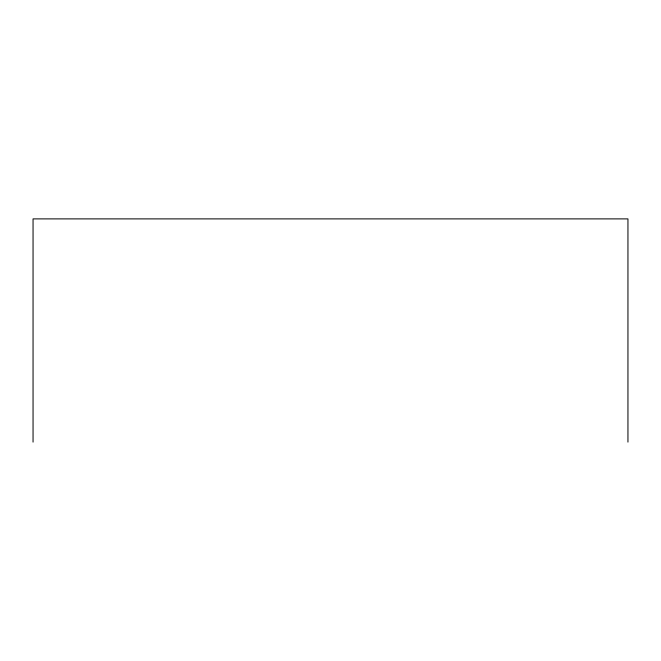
<?xml version="1.0" encoding="UTF-8"?>
<svg xmlns="http://www.w3.org/2000/svg" width="661" height="661" viewBox="0 0 661 661"><rect width="100%" height="100%" fill="white"/><g stroke="black" fill="none" stroke-linecap="round" stroke-linejoin="round"><path stroke-width="0.99" d="M627.95 442.11L627.95 218.89L33.05 218.89L33.05 442.11"/></g></svg>
